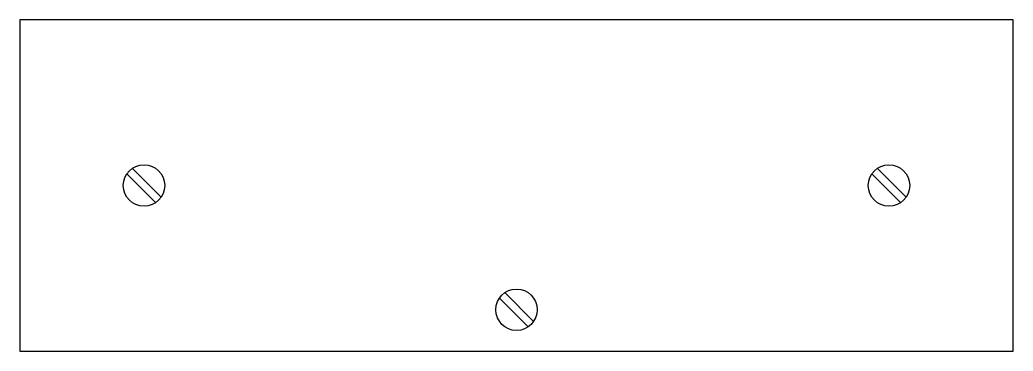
# Model space of a CAD drawing. Header units: inches. Extents: x 0 to 3, y 0 to 1.
import ezdxf

# ---------------------------------------------------------------- set-up
doc = ezdxf.new("R2010")
doc.units = ezdxf.units.IN
doc.header["$MEASUREMENT"] = 0

msp = doc.modelspace()

# ---------------------------------------------------------------- linework, layer by layer
for p, q in [((0, 1), (0, 0)), ((3, 1), (0, 1)), ((3, 0), (3, 1)), ((0.3399, 0.5517), (0.4267, 0.4649)), ((2.5899, 0.5517), (2.6767, 0.4649)), ((0.3233, 0.5351), (0.4101, 0.4483)), ((2.5733, 0.5351), (2.6601, 0.4483)), ((1.4483, 0.1601), (1.5351, 0.0733)), ((1.4649, 0.1767), (1.5517, 0.0899)), ((0, 0), (3, 0))]:
    msp.add_line(p, q)
for centre in [(0.375, 0.5), (2.625, 0.5), (1.5, 0.125)]:
    msp.add_circle(centre, 0.0625)

doc.saveas('drawing.dxf')
